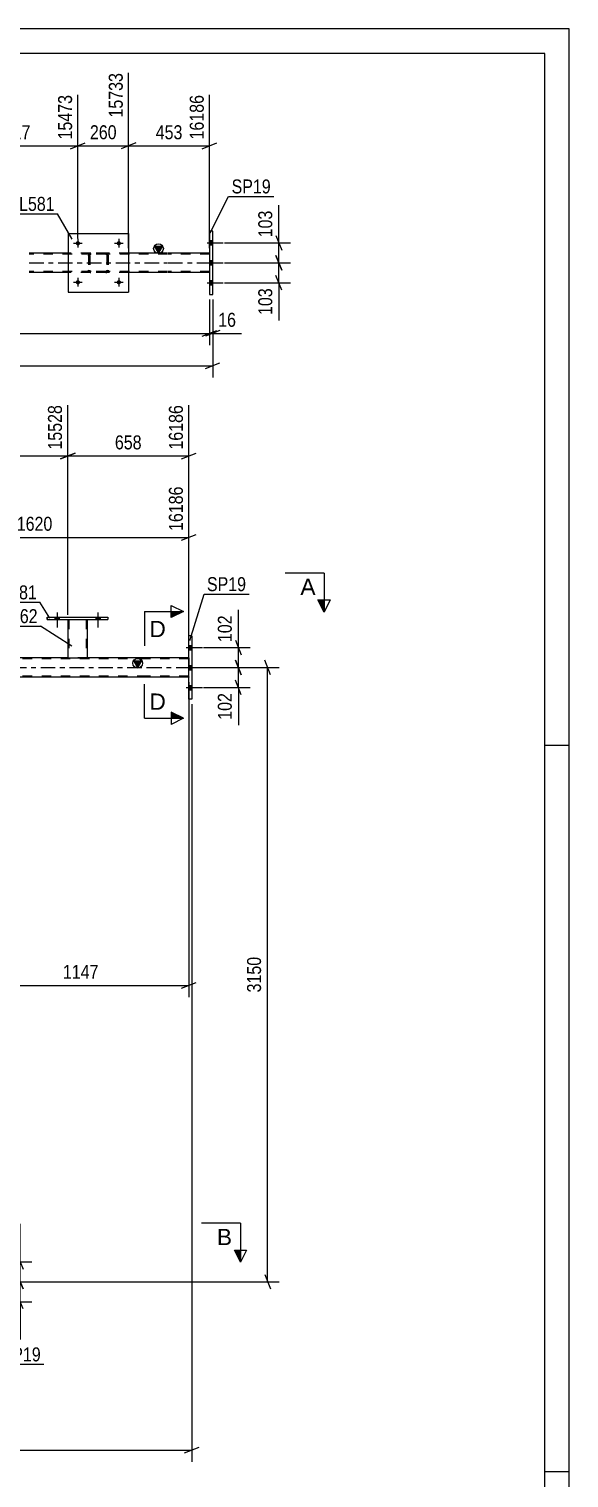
# Model space of a CAD drawing. Header units: millimetres. Extents: x 0 to 841, y 0 to 594.
# Drawn here: x 730.2 to 841, y 296.7 to 594 of the extents above; entities that cross this region are included whole.
import ezdxf

# ---------------------------------------------------------------- set-up
doc = ezdxf.new("R2010")
doc.units = ezdxf.units.MM
doc.linetypes.add('DXK_LINE_DOT2', pattern=[3.9198, 1.9599, -1.9599])
doc.linetypes.add('DXK_LINE_DOT3', pattern=[5.9187, 2.979, -0.9799, 0.9799, -0.9799])
doc.styles.add('Arial', font='ARIAL.TTF', dxfattribs={"height": 0.2})
doc.styles.add('Arial Narrow', font='ARIALN.TTF', dxfattribs={"height": 0.2})

# ---------------------------------------------------------------- blocks, each defined once
blk = doc.blocks.new('Unknown-318893340-1135')
at = {"color": 5, "linetype": 'Continuous'}
for p, q in [((841, 594), (0, 594)), ((841, 0), (841, 594)), ((836, 589), (5, 589)), ((836, 5), (836, 589)), ((841, 447), (836, 447)), ((841, 298), (836, 298))]:
    blk.add_line(p, q, dxfattribs=at)
blk = doc.blocks.new('Part-318893340-2873 - 2823')
at = {"linetype": 'Continuous'}
blk.add_hatch(color=2, dxfattribs=at).paths.add_polyline_path([(756.74, 548.03), (755.94, 549.43), (757.54, 549.43)])
at = {"color": 2, "linetype": 'Continuous'}
for p, q in [((738.2, 548.03), (730.2, 548.03)), ((758.6, 548.03), (750.6, 548.03)), ((756.74, 548.03), (755.94, 549.43)), ((755.94, 549.43), (757.54, 549.43)), ((757.54, 549.43), (756.74, 548.03)), ((767.22, 548.03), (758.7, 548.03)), ((738.2, 544.03), (730.2, 544.03)), ((758.6, 544.03), (750.6, 544.03)), ((767.22, 544.03), (758.7, 544.03))]:
    blk.add_line(p, q, dxfattribs=at)
at = {"color": 7, "linetype": 'DXK_LINE_DOT2'}
for p, q in [((758.6, 547.79), (730.2, 547.79)), ((750.6, 548.03), (738.2, 548.03)), ((767.22, 547.79), (758.7, 547.79)), ((767.22, 548.03), (767.22, 544.03)), ((758.6, 544.27), (730.2, 544.27)), ((767.22, 544.27), (758.7, 544.27)), ((750.6, 544.03), (730.2, 544.03)), ((750.6, 544.03), (738.2, 544.03))]:
    blk.add_line(p, q, dxfattribs=at)
at = {"color": 7, "linetype": 'DXK_LINE_DOT3'}
for p, q in [((730.2, 546.03), (758.6, 546.03)), ((758.7, 546.03), (767.22, 546.03))]:
    blk.add_line(p, q, dxfattribs=at)
at = {"color": 2, "linetype": 'Continuous'}
blk.add_circle((756.74, 548.93), 1, dxfattribs=at)
blk = doc.blocks.new('Bolt-318893340-2876 - 2823')
at = {"linetype": 'Continuous'}
for points in [[(767.86, 549.69), (767.86, 550.57), (767.22, 550.57), (767.22, 549.69)], [(767.86, 549.69), (767.86, 550.57), (767.22, 550.57), (767.22, 549.69)], [(767.86, 549.69), (767.86, 550.57), (767.22, 550.57), (767.22, 549.69)], [(767.86, 545.59), (767.86, 546.47), (767.22, 546.47), (767.22, 545.59)], [(767.86, 545.59), (767.86, 546.47), (767.22, 546.47), (767.22, 545.59)], [(767.86, 541.49), (767.86, 542.37), (767.22, 542.37), (767.22, 541.49)], [(767.86, 541.49), (767.86, 542.37), (767.22, 542.37), (767.22, 541.49)], [(767.86, 541.49), (767.86, 542.37), (767.22, 542.37), (767.22, 541.49)]]:
    blk.add_hatch(color=1, dxfattribs=at).paths.add_polyline_path(points)
at = {"color": 1, "linetype": 'Continuous'}
for p, q in [((766.7, 550.13), (770.02, 550.13)), ((766.7, 550.13), (770.02, 550.13)), ((766.7, 550.13), (770.02, 550.13)), ((767.22, 550.57), (767.86, 550.57)), ((767.22, 550.57), (767.86, 550.57)), ((767.22, 550.57), (767.86, 550.57)), ((767.22, 549.69), (767.86, 549.69)), ((767.22, 549.69), (767.86, 549.69)), ((767.22, 549.69), (767.86, 549.69)), ((766.7, 546.03), (770.02, 546.03)), ((766.7, 546.03), (770.02, 546.03)), ((767.22, 546.47), (767.86, 546.47)), ((767.22, 546.47), (767.86, 546.47)), ((767.22, 545.59), (767.86, 545.59)), ((767.22, 545.59), (767.86, 545.59)), ((766.7, 541.93), (770.02, 541.93)), ((766.7, 541.93), (770.02, 541.93)), ((766.7, 541.93), (770.02, 541.93)), ((767.22, 542.37), (767.86, 542.37)), ((767.22, 542.37), (767.86, 542.37)), ((767.22, 542.37), (767.86, 542.37)), ((767.22, 541.49), (767.86, 541.49)), ((767.22, 541.49), (767.86, 541.49)), ((767.22, 541.49), (767.86, 541.49))]:
    blk.add_line(p, q, dxfattribs=at)
blk = doc.blocks.new('Bolt-318893340-2905 - 2823')
at = {"linetype": 'Continuous'}
for points in [[(740.64, 550.03, -1), (739.76, 550.03, -1)], [(749.04, 550.03, -1), (748.16, 550.03, -1)]]:
    blk.add_hatch(color=1, dxfattribs=at).paths.add_polyline_path(points)
at = {"color": 1, "linetype": 'Continuous'}
for p, q in [((739.32, 550.03), (741.08, 550.03)), ((740.2, 550.91), (740.2, 549.15)), ((747.72, 550.03), (749.48, 550.03)), ((748.6, 550.91), (748.6, 549.15))]:
    blk.add_line(p, q, dxfattribs=at)
blk = doc.blocks.new('Bolt-318893340-2906 - 2823')
at = {"linetype": 'Continuous'}
for points in [[(740.64, 542.03, -1), (739.76, 542.03, -1)], [(749.04, 542.03, -1), (748.16, 542.03, -1)]]:
    blk.add_hatch(color=1, dxfattribs=at).paths.add_polyline_path(points)
at = {"color": 1, "linetype": 'Continuous'}
for p, q in [((739.32, 542.03), (741.08, 542.03)), ((740.2, 542.91), (740.2, 541.15)), ((747.72, 542.03), (749.48, 542.03)), ((748.6, 542.91), (748.6, 541.15))]:
    blk.add_line(p, q, dxfattribs=at)
blk = doc.blocks.new('Part-318893340-2955 - 2823')
at = {"color": 2, "linetype": 'Continuous'}
for p, q in [((738.2, 552.03), (738.2, 540.03)), ((738.2, 552.03), (750.6, 552.03)), ((750.6, 552.03), (750.6, 540.03)), ((738.2, 540.03), (750.6, 540.03))]:
    blk.add_line(p, q, dxfattribs=at)
blk = doc.blocks.new('Part-318893340-2956 - 2823')
at = {"color": 7, "linetype": 'DXK_LINE_DOT2'}
for p, q in [((742.4, 547.55), (742.44, 547.74)), ((742.44, 547.74), (742.4, 547.55)), ((742.4, 547.55), (742.4, 544.51)), ((742.64, 547.55), (742.66, 547.65)), ((742.64, 547.55), (742.64, 544.51)), ((742.66, 547.65), (742.71, 547.72)), ((742.7, 548), (742.88, 548.03)), ((742.88, 548.03), (742.7, 548)), ((742.71, 547.72), (742.79, 547.77)), ((742.79, 547.77), (742.88, 547.79)), ((745.92, 548.03), (742.88, 548.03)), ((745.92, 547.79), (742.88, 547.79)), ((745.92, 548.03), (746.11, 548)), ((746.11, 548), (745.92, 548.03)), ((745.92, 547.79), (746.01, 547.77)), ((746.01, 547.77), (746.09, 547.72)), ((746.09, 547.72), (746.14, 547.65)), ((746.14, 547.65), (746.16, 547.55)), ((746.16, 547.55), (746.16, 544.51)), ((746.37, 547.74), (746.4, 547.55)), ((746.4, 547.55), (746.37, 547.74)), ((746.4, 547.55), (746.4, 544.51)), ((742.44, 544.33), (742.4, 544.51)), ((742.4, 544.51), (742.44, 544.33)), ((742.66, 544.42), (742.64, 544.51)), ((742.71, 544.34), (742.66, 544.42)), ((742.88, 544.03), (742.7, 544.07)), ((742.7, 544.07), (742.88, 544.03)), ((742.79, 544.29), (742.71, 544.34)), ((742.88, 544.27), (742.79, 544.29)), ((745.92, 544.27), (742.88, 544.27)), ((746.01, 544.29), (745.92, 544.27)), ((746.11, 544.07), (745.92, 544.03)), ((745.92, 544.03), (746.11, 544.07)), ((746.09, 544.34), (746.01, 544.29)), ((746.14, 544.42), (746.09, 544.34)), ((746.16, 544.51), (746.14, 544.42)), ((746.4, 544.51), (746.37, 544.33)), ((746.37, 544.33), (746.4, 544.51)), ((745.92, 544.03), (742.88, 544.03))]:
    blk.add_line(p, q, dxfattribs=at)
at = {"color": 7, "linetype": 'DXK_LINE_DOT3'}
blk.add_line((744.4, 546.03), (744.4, 546.03), dxfattribs=at)
at = {"color": 7, "linetype": 'DXK_LINE_DOT2'}
for centre, start, end in [((742.88, 547.55), 112.5, 157.5), ((742.88, 547.55), 112.5, 157.5), ((745.92, 547.55), 22.5, 67.5), ((745.92, 547.55), 22.5, 67.5), ((742.88, 544.51), 202.5, 247.5), ((742.88, 544.51), 202.5, 247.5), ((745.92, 544.51), 292.5, 337.5), ((745.92, 544.51), 292.5, 337.5)]:
    blk.add_arc(centre, 0.48, start, end, dxfattribs=at)
blk = doc.blocks.new('Part-318893340-3035 - 2823')
at = {"color": 2, "linetype": 'Continuous'}
for p, q in [((767.86, 552.53), (767.22, 552.53)), ((767.22, 552.53), (767.22, 539.53)), ((767.86, 539.53), (767.86, 552.53)), ((767.22, 539.53), (767.86, 539.53))]:
    blk.add_line(p, q, dxfattribs=at)
blk = doc.blocks.new('Part-318893340-3856 - 3734')
at = {"linetype": 'Continuous'}
blk.add_hatch(color=2, dxfattribs=at).paths.add_polyline_path([(752.46, 462.98), (751.66, 464.38), (753.26, 464.38)])
at = {"color": 7, "linetype": 'DXK_LINE_DOT2'}
for p, q in [((754.32, 464.74), (117.01, 464.74)), ((742.12, 464.98), (738.12, 464.98)), ((762.94, 464.74), (754.42, 464.74)), ((762.94, 464.98), (762.94, 460.98)), ((754.32, 461.22), (117.01, 461.22)), ((762.94, 461.22), (754.42, 461.22))]:
    blk.add_line(p, q, dxfattribs=at)
at = {"color": 2, "linetype": 'Continuous'}
for p, q in [((738.12, 464.98), (691.04, 464.98)), ((754.32, 464.98), (742.12, 464.98)), ((752.46, 462.98), (751.66, 464.38)), ((751.66, 464.38), (753.26, 464.38)), ((753.26, 464.38), (752.46, 462.98)), ((762.94, 464.98), (754.42, 464.98)), ((754.32, 460.98), (703.92, 460.98)), ((762.94, 460.98), (754.42, 460.98))]:
    blk.add_line(p, q, dxfattribs=at)
at = {"color": 7, "linetype": 'DXK_LINE_DOT3'}
for p, q in [((117.01, 462.98), (754.32, 462.98)), ((754.42, 462.98), (762.94, 462.98))]:
    blk.add_line(p, q, dxfattribs=at)
at = {"color": 2, "linetype": 'Continuous'}
blk.add_circle((752.46, 463.88), 1, dxfattribs=at)
blk = doc.blocks.new('Part-318893340-3786 - 3734')
at = {"color": 2, "linetype": 'Continuous'}
for p, q in [((763.58, 469.48), (762.94, 469.48)), ((762.94, 456.48), (762.94, 469.48)), ((763.58, 469.48), (763.58, 456.48)), ((763.58, 456.48), (762.94, 456.48))]:
    blk.add_line(p, q, dxfattribs=at)
blk = doc.blocks.new('Bolt-318893340-3897 - 3734')
at = {"linetype": 'Continuous'}
for points in [[(763.58, 466.64), (763.58, 467.52), (762.94, 467.52), (762.94, 466.64)], [(763.58, 466.64), (763.58, 467.52), (762.94, 467.52), (762.94, 466.64)], [(763.58, 466.64), (763.58, 467.52), (762.94, 467.52), (762.94, 466.64)], [(763.58, 462.54), (763.58, 463.42), (762.94, 463.42), (762.94, 462.54)], [(763.58, 462.54), (763.58, 463.42), (762.94, 463.42), (762.94, 462.54)], [(763.58, 458.44), (763.58, 459.32), (762.94, 459.32), (762.94, 458.44)], [(763.58, 458.44), (763.58, 459.32), (762.94, 459.32), (762.94, 458.44)], [(763.58, 458.44), (763.58, 459.32), (762.94, 459.32), (762.94, 458.44)]]:
    blk.add_hatch(color=1, dxfattribs=at).paths.add_polyline_path(points)
at = {"color": 1, "linetype": 'Continuous'}
for p, q in [((762.42, 467.08), (765.74, 467.08)), ((762.42, 467.08), (765.74, 467.08)), ((762.42, 467.08), (765.74, 467.08)), ((762.94, 467.52), (763.58, 467.52)), ((762.94, 467.52), (763.58, 467.52)), ((762.94, 467.52), (763.58, 467.52)), ((762.94, 466.64), (763.58, 466.64)), ((762.94, 466.64), (763.58, 466.64)), ((762.94, 466.64), (763.58, 466.64)), ((762.42, 462.98), (765.74, 462.98)), ((762.42, 462.98), (765.74, 462.98)), ((762.94, 463.42), (763.58, 463.42)), ((762.94, 463.42), (763.58, 463.42)), ((762.94, 462.54), (763.58, 462.54)), ((762.94, 462.54), (763.58, 462.54)), ((762.42, 458.88), (765.74, 458.88)), ((762.42, 458.88), (765.74, 458.88)), ((762.42, 458.88), (765.74, 458.88)), ((762.94, 459.32), (763.58, 459.32)), ((762.94, 459.32), (763.58, 459.32)), ((762.94, 459.32), (763.58, 459.32)), ((762.94, 458.44), (763.58, 458.44)), ((762.94, 458.44), (763.58, 458.44)), ((762.94, 458.44), (763.58, 458.44))]:
    blk.add_line(p, q, dxfattribs=at)
blk = doc.blocks.new('Bolt-318893340-3988 - 3734')
at = {"linetype": 'Continuous'}
for points in [[(735.48, 472.81), (736.36, 472.81), (736.36, 473.29), (735.48, 473.29)], [(743.88, 472.81), (744.76, 472.81), (744.76, 473.29), (743.88, 473.29)]]:
    blk.add_hatch(color=1, dxfattribs=at).paths.add_polyline_path(points)
at = {"color": 1, "linetype": 'Continuous'}
for p, q in [((735.48, 473.29), (735.48, 472.81)), ((735.92, 474.29), (735.92, 471.17)), ((736.36, 473.29), (736.36, 472.81)), ((743.88, 473.29), (743.88, 472.81)), ((744.32, 474.29), (744.32, 471.17)), ((744.76, 473.29), (744.76, 472.81))]:
    blk.add_line(p, q, dxfattribs=at)
blk = doc.blocks.new('Bolt-318893340-3989 - 3734')
at = {"linetype": 'Continuous'}
for points in [[(735.48, 472.81), (736.36, 472.81), (736.36, 473.29), (735.48, 473.29)], [(743.88, 472.81), (744.76, 472.81), (744.76, 473.29), (743.88, 473.29)]]:
    blk.add_hatch(color=1, dxfattribs=at).paths.add_polyline_path(points)
at = {"color": 1, "linetype": 'Continuous'}
for p, q in [((735.48, 473.29), (735.48, 472.81)), ((735.92, 474.29), (735.92, 471.17)), ((736.36, 473.29), (736.36, 472.81)), ((743.88, 473.29), (743.88, 472.81)), ((744.32, 474.29), (744.32, 471.17)), ((744.76, 473.29), (744.76, 472.81))]:
    blk.add_line(p, q, dxfattribs=at)
blk = doc.blocks.new('Part-318893340-4014 - 3734')
at = {"color": 2, "linetype": 'Continuous'}
for p, q in [((738.12, 472.81), (738.12, 464.98)), ((742.12, 472.81), (742.12, 464.98)), ((738.12, 464.98), (742.09, 464.98)), ((742.12, 464.98), (742.09, 464.98))]:
    blk.add_line(p, q, dxfattribs=at)
at = {"color": 7, "linetype": 'DXK_LINE_DOT2'}
for p, q in [((738.12, 472.81), (742.12, 472.81)), ((738.12, 472.81), (738.12, 472.81)), ((738.12, 472.81), (738.12, 472.81)), ((738.36, 472.81), (738.36, 464.98)), ((741.88, 472.81), (741.88, 464.98)), ((742.12, 472.81), (742.12, 472.81)), ((742.12, 472.81), (742.12, 472.81)), ((741.86, 464.98), (741.88, 464.98))]:
    blk.add_line(p, q, dxfattribs=at)
blk = doc.blocks.new('Part-318893340-4019 - 3734')
at = {"color": 2, "linetype": 'Continuous'}
for p, q in [((733.92, 472.81), (733.92, 473.29)), ((733.92, 473.29), (733.92, 473.29)), ((733.92, 473.29), (746.32, 473.29)), ((733.92, 472.81), (733.92, 472.81)), ((733.92, 472.81), (746.32, 472.81)), ((746.32, 473.29), (746.32, 472.81))]:
    blk.add_line(p, q, dxfattribs=at)
at = {"color": 7, "linetype": 'DXK_LINE_DOT2'}
for p, q in [((733.92, 473.29), (733.92, 472.81)), ((733.92, 473.29), (733.92, 473.29)), ((733.92, 472.81), (733.92, 472.81)), ((746.32, 473.29), (746.32, 472.81))]:
    blk.add_line(p, q, dxfattribs=at)
blk = doc.blocks.new('StraightDimension-318893340-7788 - 2823')
at = {"color": 7, "linetype": 'Continuous'}
for p, q in [((750.6, 549.03), (750.6, 584.97)), ((740.2, 551.03), (740.2, 580.47)), ((738.7, 569.43), (741.7, 570.63)), ((740.2, 570.03), (750.6, 570.03)), ((752.1, 570.63), (749.1, 569.43))]:
    blk.add_line(p, q, dxfattribs=at)
at = {"color": 0}
blk.add_wipeout([(748.74, 570.78), (748.74, 574.98), (742.06, 574.98), (742.06, 570.78)], dxfattribs=at)
at = {"color": 0, "linetype": 'Continuous'}
blk.add_wipeout([(750, 585.57), (745.8, 585.57), (745.8, 575.23), (750, 575.23)], dxfattribs=at)
at = {"color": 3, "linetype": 'Continuous', "style": 'Arial Narrow'}
blk.add_text('15733', height=2.863, rotation=90.0002, dxfattribs=at).set_placement((749.4, 575.83))
at = {"color": 3, "style": 'Arial Narrow'}
blk.add_text('260', height=2.863, dxfattribs=at).set_placement((742.66, 571.38))
blk = doc.blocks.new('StraightDimension-318893340-3065 - 2823')
at = {"color": 7, "linetype": 'Continuous'}
for p, q in [((767.22, 538.53), (767.22, 529.15)), ((135.18, 531.55), (767.22, 531.55)), ((765.72, 530.95), (768.72, 532.15))]:
    blk.add_line(p, q, dxfattribs=at)
blk = doc.blocks.new('StraightDimension-318893340-3075 - 2823')
at = {"color": 7, "linetype": 'Continuous'}
for p, q in [((767.22, 538.53), (767.22, 529.15)), ((767.86, 538.53), (767.86, 529.15)), ((765.72, 530.95), (768.72, 532.15)), ((769.36, 532.15), (766.36, 530.95)), ((767.22, 531.55), (767.86, 531.55))]:
    blk.add_line(p, q, dxfattribs=at)
at = {"color": 0}
blk.add_wipeout([(773.24, 532.3), (773.24, 536.5), (768.39, 536.5), (768.39, 532.3)], dxfattribs=at)
at = {"color": 7, "linetype": 'Continuous'}
blk.add_line((767.86, 531.55), (773.77, 531.55), dxfattribs=at)
blk.add_line((767.86, 531.55), (773.77, 531.55), dxfattribs=at)
at = {"color": 3, "style": 'Arial Narrow'}
blk.add_text('16', height=2.863, dxfattribs=at).set_placement((768.99, 532.9))
blk = doc.blocks.new('StraightDimension-318893340-3086 - 2823')
at = {"color": 7, "linetype": 'Continuous'}
for p, q in [((780.83, 547.53), (782.03, 544.53)), ((770.26, 546.03), (783.83, 546.03)), ((781.43, 541.93), (781.43, 546.03)), ((770.26, 541.93), (783.83, 541.93)), ((782.03, 540.43), (780.83, 543.43))]:
    blk.add_line(p, q, dxfattribs=at)
at = {"color": 0}
blk.add_wipeout([(780.68, 541.4), (776.48, 541.4), (776.48, 534.72), (780.68, 534.72)], dxfattribs=at)
at = {"color": 7, "linetype": 'Continuous'}
blk.add_line((781.43, 541.93), (781.43, 534.19), dxfattribs=at)
blk.add_line((781.43, 541.93), (781.43, 534.19), dxfattribs=at)
at = {"color": 3, "style": 'Arial Narrow'}
blk.add_text('103', height=2.863, rotation=90.0002, dxfattribs=at).set_placement((780.08, 535.32))
blk = doc.blocks.new('StraightDimension-318893340-3096 - 2823')
at = {"color": 7, "linetype": 'Continuous'}
for p, q in [((770.26, 550.13), (783.83, 550.13)), ((780.83, 551.63), (782.03, 548.63)), ((781.43, 546.03), (781.43, 550.13)), ((782.03, 544.53), (780.83, 547.53)), ((770.26, 546.03), (783.83, 546.03))]:
    blk.add_line(p, q, dxfattribs=at)
at = {"color": 0}
blk.add_wipeout([(780.68, 557.34), (776.48, 557.34), (776.48, 550.65), (780.68, 550.65)], dxfattribs=at)
at = {"color": 7, "linetype": 'Continuous'}
blk.add_line((781.43, 550.13), (781.43, 557.86), dxfattribs=at)
blk.add_line((781.43, 550.13), (781.43, 557.86), dxfattribs=at)
at = {"color": 3, "style": 'Arial Narrow'}
blk.add_text('103', height=2.863, rotation=90.0002, dxfattribs=at).set_placement((780.08, 551.25))
blk = doc.blocks.new('StraightDimension-318893340-3224 - 2823')
at = {"color": 7, "linetype": 'Continuous'}
for p, q in [((767.86, 538.53), (767.86, 522.51)), ((134.54, 524.91), (767.86, 524.91)), ((766.36, 524.31), (769.36, 525.51))]:
    blk.add_line(p, q, dxfattribs=at)
blk = doc.blocks.new('StraightDimension-318893340-7787 - 2823')
at = {"color": 7, "linetype": 'Continuous'}
for p, q in [((750.6, 549.03), (750.6, 584.97)), ((767.22, 549.03), (767.22, 580.47)), ((752.1, 570.63), (749.1, 569.43)), ((750.6, 570.03), (767.22, 570.03)), ((765.72, 569.43), (768.72, 570.63))]:
    blk.add_line(p, q, dxfattribs=at)
at = {"color": 0}
blk.add_wipeout([(762.25, 570.78), (762.25, 574.98), (755.57, 574.98), (755.57, 570.78)], dxfattribs=at)
at = {"color": 0, "linetype": 'Continuous'}
blk.add_wipeout([(766.62, 581.07), (762.42, 581.07), (762.42, 570.73), (766.62, 570.73)], dxfattribs=at)
at = {"color": 3, "linetype": 'Continuous', "style": 'Arial Narrow'}
blk.add_text('16186', height=2.863, rotation=90.0002, dxfattribs=at).set_placement((766.02, 571.33))
at = {"color": 3, "style": 'Arial Narrow'}
blk.add_text('453', height=2.863, dxfattribs=at).set_placement((756.17, 571.38))
blk = doc.blocks.new('StraightDimension-318893340-7789 - 2823')
at = {"color": 7, "linetype": 'Continuous'}
for p, q in [((713.42, 549.03), (713.42, 584.97)), ((740.2, 551.03), (740.2, 580.47)), ((714.92, 570.63), (711.92, 569.43)), ((713.42, 570.03), (740.2, 570.03)), ((738.7, 569.43), (741.7, 570.63))]:
    blk.add_line(p, q, dxfattribs=at)
at = {"color": 0, "linetype": 'Continuous'}
blk.add_wipeout([(739.6, 581.07), (735.4, 581.07), (735.4, 570.73), (739.6, 570.73)], dxfattribs=at)
at = {"color": 0}
blk.add_wipeout([(731.07, 570.78), (731.07, 574.98), (722.56, 574.98), (722.56, 570.78)], dxfattribs=at)
at = {"color": 3, "linetype": 'Continuous', "style": 'Arial Narrow'}
blk.add_text('15473', height=2.863, rotation=90.0002, dxfattribs=at).set_placement((739, 571.33))
at = {"color": 3, "style": 'Arial Narrow'}
blk.add_text('1017', height=2.863, dxfattribs=at).set_placement((723.16, 571.38))
blk = doc.blocks.new('StraightDimension-318893340-4803 - 3734')
at = {"color": 7, "linetype": 'Continuous'}
for p, q in [((720.24, 336.98), (730.73, 336.98)), ((727.73, 338.48), (728.93, 335.48)), ((728.33, 332.88), (728.33, 336.98)), ((728.93, 331.38), (727.73, 334.38)), ((720.24, 332.88), (730.73, 332.88))]:
    blk.add_line(p, q, dxfattribs=at)
at = {"color": 0}
blk.add_wipeout([(727.58, 332.36), (723.38, 332.36), (723.38, 325.67), (727.58, 325.67)], dxfattribs=at)
at = {"color": 7, "linetype": 'Continuous'}
blk.add_line((728.33, 332.88), (728.33, 325.15), dxfattribs=at)
blk.add_line((728.33, 332.88), (728.33, 325.15), dxfattribs=at)
at = {"color": 3, "style": 'Arial Narrow'}
blk.add_text('103', height=2.863, rotation=90.0002, dxfattribs=at).set_placement((726.98, 326.27))
blk = doc.blocks.new('StraightDimension-318893340-10267 - 3734')
at = {"color": 7, "linetype": 'Continuous'}
for p, q in [((687.04, 473.81), (687.04, 516.84)), ((738.12, 473.81), (738.12, 516.84)), ((688.54, 507), (685.54, 505.8)), ((687.04, 506.4), (738.12, 506.4)), ((736.62, 505.8), (739.62, 507))]:
    blk.add_line(p, q, dxfattribs=at)
at = {"color": 0, "linetype": 'Continuous'}
blk.add_wipeout([(737.52, 517.44), (733.32, 517.44), (733.32, 507.1), (737.52, 507.1)], dxfattribs=at)
at = {"color": 0}
blk.add_wipeout([(716.84, 507.15), (716.84, 511.35), (708.33, 511.35), (708.33, 507.15)], dxfattribs=at)
at = {"color": 3, "linetype": 'Continuous', "style": 'Arial Narrow'}
blk.add_text('15528', height=2.863, rotation=90.0002, dxfattribs=at).set_placement((736.92, 507.7))
at = {"color": 3, "style": 'Arial Narrow'}
blk.add_text('1277', height=2.863, dxfattribs=at).set_placement((708.93, 507.75))
blk = doc.blocks.new('StraightDimension-318893340-4793 - 3734')
at = {"color": 7, "linetype": 'Continuous'}
for p, q in [((727.73, 342.58), (728.93, 339.58)), ((720.24, 341.08), (730.73, 341.08)), ((728.33, 336.98), (728.33, 341.08)), ((720.24, 336.98), (730.73, 336.98)), ((728.93, 335.48), (727.73, 338.48))]:
    blk.add_line(p, q, dxfattribs=at)
at = {"color": 0}
blk.add_wipeout([(727.58, 348.29), (723.38, 348.29), (723.38, 341.61), (727.58, 341.61)], dxfattribs=at)
at = {"color": 7, "linetype": 'Continuous'}
blk.add_line((728.33, 341.08), (728.33, 348.82), dxfattribs=at)
blk.add_line((728.33, 341.08), (728.33, 348.82), dxfattribs=at)
at = {"color": 3, "style": 'Arial Narrow'}
blk.add_text('103', height=2.863, rotation=90.0002, dxfattribs=at).set_placement((726.98, 342.21))
blk = doc.blocks.new('StraightDimension-318893340-4430 - 3734')
at = {"color": 7, "linetype": 'Continuous'}
for p, q in [((763.58, 455.48), (763.58, 300.04)), ((97.95, 302.44), (763.58, 302.44)), ((762.08, 301.84), (765.08, 303.04))]:
    blk.add_line(p, q, dxfattribs=at)
blk = doc.blocks.new('StraightDimension-318893340-4725 - 3734')
at = {"color": 7, "linetype": 'Continuous'}
for p, q in [((779.73, 461.48), (778.53, 464.48)), ((764.58, 462.98), (781.53, 462.98)), ((779.13, 336.98), (779.13, 462.98)), ((720.24, 336.98), (781.53, 336.98)), ((778.53, 338.48), (779.73, 335.48))]:
    blk.add_line(p, q, dxfattribs=at)
at = {"color": 0}
blk.add_wipeout([(778.38, 404.24), (774.18, 404.24), (774.18, 395.73), (778.38, 395.73)], dxfattribs=at)
at = {"color": 3, "style": 'Arial Narrow'}
blk.add_text('3150', height=2.863, rotation=90.0002, dxfattribs=at).set_placement((777.78, 396.33))
blk = doc.blocks.new('StraightDimension-318893340-4735 - 3734')
at = {"color": 7, "linetype": 'Continuous'}
for p, q in [((762.94, 459.98), (762.94, 395.37)), ((718.6, 339.98), (718.6, 400.62)), ((720.1, 398.37), (717.1, 397.17)), ((718.6, 397.77), (762.94, 397.77)), ((761.44, 397.17), (764.44, 398.37))]:
    blk.add_line(p, q, dxfattribs=at)
at = {"color": 0}
blk.add_wipeout([(745.03, 398.52), (745.03, 402.72), (736.52, 402.72), (736.52, 398.52)], dxfattribs=at)
at = {"color": 3, "style": 'Arial Narrow'}
blk.add_text('1147', height=2.863, dxfattribs=at).set_placement((737.12, 399.12))
blk = doc.blocks.new('StraightDimension-318893340-10162 - 3734')
at = {"color": 7, "linetype": 'Continuous'}
for p, q in [((765.98, 467.08), (775.53, 467.08)), ((772.53, 468.58), (773.73, 465.58)), ((773.13, 462.98), (773.13, 467.08)), ((773.73, 461.48), (772.53, 464.48)), ((765.98, 462.98), (775.53, 462.98))]:
    blk.add_line(p, q, dxfattribs=at)
at = {"color": 0}
blk.add_wipeout([(772.38, 474.29), (768.18, 474.29), (768.18, 467.61), (772.38, 467.61)], dxfattribs=at)
at = {"color": 7, "linetype": 'Continuous'}
blk.add_line((773.13, 467.08), (773.13, 474.82), dxfattribs=at)
blk.add_line((773.13, 467.08), (773.13, 474.82), dxfattribs=at)
at = {"color": 3, "style": 'Arial Narrow'}
blk.add_text('102', height=2.863, rotation=90.0002, dxfattribs=at).set_placement((771.78, 468.21))
blk = doc.blocks.new('StraightDimension-318893340-9612 - 3734')
at = {"color": 7, "linetype": 'Continuous'}
for p, q in [((699.67, 461.98), (699.67, 500.14)), ((762.94, 470.48), (762.94, 500.14)), ((701.17, 490.3), (698.17, 489.1)), ((699.67, 489.7), (762.94, 489.7)), ((761.44, 489.1), (764.44, 490.3))]:
    blk.add_line(p, q, dxfattribs=at)
at = {"color": 0, "linetype": 'Continuous'}
blk.add_wipeout([(762.34, 500.74), (758.14, 500.74), (758.14, 490.4), (762.34, 490.4)], dxfattribs=at)
at = {"color": 0}
blk.add_wipeout([(735.56, 490.45), (735.56, 494.65), (727.05, 494.65), (727.05, 490.45)], dxfattribs=at)
at = {"color": 3, "linetype": 'Continuous', "style": 'Arial Narrow'}
blk.add_text('16186', height=2.863, rotation=90.0002, dxfattribs=at).set_placement((761.74, 491))
at = {"color": 3, "style": 'Arial Narrow'}
blk.add_text('1620', height=2.863, dxfattribs=at).set_placement((727.65, 491.05))
blk = doc.blocks.new('StraightDimension-318893340-10160 - 3734')
at = {"color": 7, "linetype": 'Continuous'}
for p, q in [((772.53, 464.48), (773.73, 461.48)), ((765.98, 462.98), (775.53, 462.98)), ((773.13, 458.88), (773.13, 462.98)), ((765.98, 458.88), (775.53, 458.88)), ((773.73, 457.38), (772.53, 460.38))]:
    blk.add_line(p, q, dxfattribs=at)
at = {"color": 0}
blk.add_wipeout([(772.38, 458.36), (768.18, 458.36), (768.18, 451.67), (772.38, 451.67)], dxfattribs=at)
at = {"color": 7, "linetype": 'Continuous'}
blk.add_line((773.13, 458.88), (773.13, 451.15), dxfattribs=at)
blk.add_line((773.13, 458.88), (773.13, 451.15), dxfattribs=at)
at = {"color": 3, "style": 'Arial Narrow'}
blk.add_text('102', height=2.863, rotation=90.0002, dxfattribs=at).set_placement((771.78, 452.27))
blk = doc.blocks.new('StraightDimension-318893340-10266 - 3734')
at = {"color": 7, "linetype": 'Continuous'}
for p, q in [((738.12, 473.81), (738.12, 516.84)), ((762.94, 465.98), (762.94, 516.84)), ((739.62, 507), (736.62, 505.8)), ((738.12, 506.4), (762.94, 506.4)), ((761.44, 505.8), (764.44, 507))]:
    blk.add_line(p, q, dxfattribs=at)
at = {"color": 0, "linetype": 'Continuous'}
blk.add_wipeout([(762.34, 517.44), (758.14, 517.44), (758.14, 507.1), (762.34, 507.1)], dxfattribs=at)
at = {"color": 0}
blk.add_wipeout([(753.88, 507.15), (753.88, 511.35), (747.19, 511.35), (747.19, 507.15)], dxfattribs=at)
at = {"color": 3, "linetype": 'Continuous', "style": 'Arial Narrow'}
blk.add_text('16186', height=2.863, rotation=90.0002, dxfattribs=at).set_placement((761.74, 507.7))
at = {"color": 3, "style": 'Arial Narrow'}
blk.add_text('658', height=2.863, dxfattribs=at).set_placement((747.79, 507.75))
blk = doc.blocks.new('Mark-318893340-2951 - 2823')
at = {"color": 0}
blk.add_wipeout([(735.43, 556.68), (735.43, 559.68), (725.93, 559.68), (725.93, 556.68)], dxfattribs=at)
blk.add_wipeout([(735.43, 556.68), (735.43, 559.68), (725.93, 559.68), (725.93, 556.68)], dxfattribs=at)
at = {"color": 30, "linetype": 'Continuous'}
for p in [(725.33, 556.08), (739.03, 550.88)]:
    blk.add_line(p, (736.03, 556.08), dxfattribs=at)
at = {"color": 3, "style": 'Arial Narrow'}
blk.add_text('PL581', height=2.863, dxfattribs=at).set_placement((725.93, 556.68))
blk = doc.blocks.new('Mark-318893340-3031 - 2823')
at = {"color": 0}
blk.add_wipeout([(779.78, 560.26), (779.78, 563.26), (771.74, 563.26), (771.74, 560.26)], dxfattribs=at)
blk.add_wipeout([(779.78, 560.26), (779.78, 563.26), (771.74, 563.26), (771.74, 560.26)], dxfattribs=at)
at = {"color": 30, "linetype": 'Continuous'}
for p, q in [((767.37, 552.19), (771.14, 559.66)), ((771.14, 559.66), (780.38, 559.66))]:
    blk.add_line(p, q, dxfattribs=at)
at = {"color": 3, "style": 'Arial Narrow'}
blk.add_text('SP19', height=2.863, dxfattribs=at).set_placement((771.74, 560.26))
blk = doc.blocks.new('Mark-318893340-3782 - 3734')
at = {"color": 0}
blk.add_wipeout([(774.72, 478.66), (774.72, 481.66), (766.68, 481.66), (766.68, 478.66)], dxfattribs=at)
blk.add_wipeout([(774.72, 478.66), (774.72, 481.66), (766.68, 481.66), (766.68, 478.66)], dxfattribs=at)
at = {"color": 30, "linetype": 'Continuous'}
for p, q in [((763.19, 468.51), (766.08, 478.06)), ((766.08, 478.06), (775.32, 478.06))]:
    blk.add_line(p, q, dxfattribs=at)
at = {"color": 3, "style": 'Arial Narrow'}
blk.add_text('SP19', height=2.863, dxfattribs=at).set_placement((766.68, 478.66))
blk = doc.blocks.new('Mark-318893340-3787 - 3734')
at = {"color": 0}
blk.add_wipeout([(732.58, 320.63), (732.58, 323.63), (724.54, 323.63), (724.54, 320.63)], dxfattribs=at)
blk.add_wipeout([(732.58, 320.63), (732.58, 323.63), (724.54, 323.63), (724.54, 320.63)], dxfattribs=at)
at = {"color": 30, "linetype": 'Continuous'}
for p, q in [((718.86, 331.5), (723.94, 320.03)), ((723.94, 320.03), (733.18, 320.03))]:
    blk.add_line(p, q, dxfattribs=at)
at = {"color": 3, "style": 'Arial Narrow'}
blk.add_text('SP19', height=2.863, dxfattribs=at).set_placement((724.54, 320.63))
blk = doc.blocks.new('Mark-318893340-4010 - 3734')
at = {"color": 0}
blk.add_wipeout([(731.94, 472.1), (731.94, 475.1), (721.89, 475.1), (721.89, 472.1)], dxfattribs=at)
blk.add_wipeout([(731.94, 472.1), (731.94, 475.1), (721.89, 475.1), (721.89, 472.1)], dxfattribs=at)
at = {"color": 30, "linetype": 'Continuous'}
for p in [(721.29, 471.5), (738.98, 467.39)]:
    blk.add_line(p, (732.54, 471.5), dxfattribs=at)
at = {"color": 3, "style": 'Arial Narrow'}
blk.add_text('M1362', height=2.863, dxfattribs=at).set_placement((721.89, 472.1))
blk = doc.blocks.new('Mark-318893340-4015 - 3734')
at = {"color": 0}
blk.add_wipeout([(731.78, 476.98), (731.78, 479.98), (722.28, 479.98), (722.28, 476.98)], dxfattribs=at)
blk.add_wipeout([(731.78, 476.98), (731.78, 479.98), (722.28, 479.98), (722.28, 476.98)], dxfattribs=at)
at = {"color": 30, "linetype": 'Continuous'}
for p in [(721.68, 476.38), (734.46, 473.1)]:
    blk.add_line(p, (732.38, 476.38), dxfattribs=at)
at = {"color": 3, "style": 'Arial Narrow'}
blk.add_text('PL581', height=2.863, dxfattribs=at).set_placement((722.28, 476.98))
blk = doc.blocks.new('SectionMark-318893340-5176 - 3734')
at = {"color": 6, "linetype": 'Continuous'}
for p, q in [((759.37, 475.72), (761.87, 474.47)), ((753.87, 474.47), (761.87, 474.47)), ((753.87, 452.57), (761.87, 452.57)), ((761.87, 452.57), (759.37, 451.32))]:
    blk.add_line(p, q, dxfattribs=at)
at = {"color": 0, "linetype": 'Continuous'}
for points in [[(758.24, 469.22), (758.24, 472.72), (754.87, 472.72), (754.87, 469.22)], [(758.24, 454.32), (758.24, 457.82), (754.87, 457.82), (754.87, 454.32)]]:
    blk.add_wipeout(points, dxfattribs=at)
at = {"linetype": 'Continuous'}
for points in [[(759.37, 473.22), (759.37, 474.47), (761.87, 474.47)], [(759.37, 452.57), (759.37, 453.82), (761.87, 452.57)]]:
    blk.add_hatch(color=6, dxfattribs=at).paths.add_polyline_path(points)
at = {"color": 6, "linetype": 'Continuous'}
for p, q in [((759.37, 473.22), (759.37, 475.72)), ((753.87, 474.47), (753.87, 467.47)), ((761.87, 474.47), (759.37, 473.22)), ((753.87, 452.57), (753.87, 459.57)), ((761.87, 452.57), (759.37, 453.82)), ((759.37, 453.82), (759.37, 451.32))]:
    blk.add_line(p, q, dxfattribs=at)
at = {"color": 3, "linetype": 'Continuous', "style": 'Arial'}
for p in [(754.87, 469.22), (754.87, 454.32)]:
    blk.add_text('D', height=3.34, dxfattribs=at).set_placement(p)
blk = doc.blocks.new('SectionMark-318893340-5178 - 3734')
at = {"color": 6, "linetype": 'Continuous'}
for p in [(790.72, 482.38), (791.97, 476.88)]:
    blk.add_line(p, (790.72, 474.38), dxfattribs=at)
at = {"color": 0, "linetype": 'Continuous'}
blk.add_wipeout([(788.97, 477.88), (788.97, 481.38), (785.86, 481.38), (785.86, 477.88)], dxfattribs=at)
at = {"linetype": 'Continuous'}
blk.add_hatch(color=6, dxfattribs=at).paths.add_polyline_path([(789.47, 476.88), (790.72, 476.88), (790.72, 474.38)])
at = {"color": 6, "linetype": 'Continuous'}
for p, q in [((790.72, 482.38), (782.72, 482.38)), ((789.47, 476.88), (791.97, 476.88)), ((790.72, 474.38), (789.47, 476.88))]:
    blk.add_line(p, q, dxfattribs=at)
at = {"color": 3, "linetype": 'Continuous', "style": 'Arial'}
blk.add_text('A', height=3.34, dxfattribs=at).set_placement((785.86, 477.88))
blk = doc.blocks.new('SectionMark-318893340-5210 - 3734')
at = {"color": 6, "linetype": 'Continuous'}
for p in [(773.58, 348.98), (774.83, 343.48)]:
    blk.add_line(p, (773.58, 340.98), dxfattribs=at)
at = {"color": 0, "linetype": 'Continuous'}
blk.add_wipeout([(771.83, 344.48), (771.83, 347.98), (768.72, 347.98), (768.72, 344.48)], dxfattribs=at)
at = {"linetype": 'Continuous'}
blk.add_hatch(color=6, dxfattribs=at).paths.add_polyline_path([(772.33, 343.48), (773.58, 343.48), (773.58, 340.98)])
at = {"color": 6, "linetype": 'Continuous'}
for p, q in [((773.58, 348.98), (765.58, 348.98)), ((772.33, 343.48), (774.83, 343.48)), ((773.58, 340.98), (772.33, 343.48))]:
    blk.add_line(p, q, dxfattribs=at)
at = {"color": 3, "linetype": 'Continuous', "style": 'Arial'}
blk.add_text('B', height=3.34, dxfattribs=at).set_placement((768.72, 344.48))

msp = doc.modelspace()

# ---------------------------------------------------------------- block references
for name in ['Unknown-318893340-1135', 'Part-318893340-2955 - 2823', 'Bolt-318893340-2905 - 2823', 'Bolt-318893340-2876 - 2823', 'Part-318893340-3035 - 2823', 'Part-318893340-2873 - 2823', 'Part-318893340-2956 - 2823', 'Bolt-318893340-2906 - 2823', 'Part-318893340-4019 - 3734', 'Bolt-318893340-3988 - 3734', 'Bolt-318893340-3989 - 3734', 'Part-318893340-4014 - 3734', 'Bolt-318893340-3897 - 3734', 'Part-318893340-3786 - 3734', 'Part-318893340-3856 - 3734']:
    msp.add_blockref(name, (0, 0))

# ---------------------------------------------------------------- next in the draw order: block references
for name in ['StraightDimension-318893340-7788 - 2823', 'StraightDimension-318893340-3065 - 2823', 'StraightDimension-318893340-10267 - 3734', 'StraightDimension-318893340-4803 - 3734']:
    msp.add_blockref(name, (0, 0))

# ---------------------------------------------------------------- next in the draw order: block references
for name in ['StraightDimension-318893340-7789 - 2823', 'StraightDimension-318893340-7787 - 2823', 'StraightDimension-318893340-3075 - 2823', 'StraightDimension-318893340-4793 - 3734']:
    msp.add_blockref(name, (0, 0))

# ---------------------------------------------------------------- next in the draw order: block references
for name in ['Mark-318893340-2951 - 2823', 'StraightDimension-318893340-3086 - 2823', 'StraightDimension-318893340-4430 - 3734']:
    msp.add_blockref(name, (0, 0))

# ---------------------------------------------------------------- next in the draw order: block references
for name in ['StraightDimension-318893340-3096 - 2823', 'StraightDimension-318893340-3224 - 2823', 'StraightDimension-318893340-4725 - 3734', 'Mark-318893340-3787 - 3734']:
    msp.add_blockref(name, (0, 0))

# ---------------------------------------------------------------- next in the draw order: block references
for name in ['Mark-318893340-3031 - 2823', 'StraightDimension-318893340-9612 - 3734', 'StraightDimension-318893340-10162 - 3734', 'StraightDimension-318893340-4735 - 3734']:
    msp.add_blockref(name, (0, 0))

# ---------------------------------------------------------------- next in the draw order: block references
for name in ['StraightDimension-318893340-10266 - 3734', 'StraightDimension-318893340-10160 - 3734', 'SectionMark-318893340-5210 - 3734']:
    msp.add_blockref(name, (0, 0))

# ---------------------------------------------------------------- next in the draw order: block references
for name in ['Mark-318893340-3782 - 3734', 'Mark-318893340-4010 - 3734']:
    msp.add_blockref(name, (0, 0))

# ---------------------------------------------------------------- next in the draw order: block references
for name in ['Mark-318893340-4015 - 3734', 'SectionMark-318893340-5176 - 3734']:
    msp.add_blockref(name, (0, 0))

# ---------------------------------------------------------------- next in the draw order: block references
msp.add_blockref('SectionMark-318893340-5178 - 3734', (0, 0))

doc.saveas('drawing.dxf')
